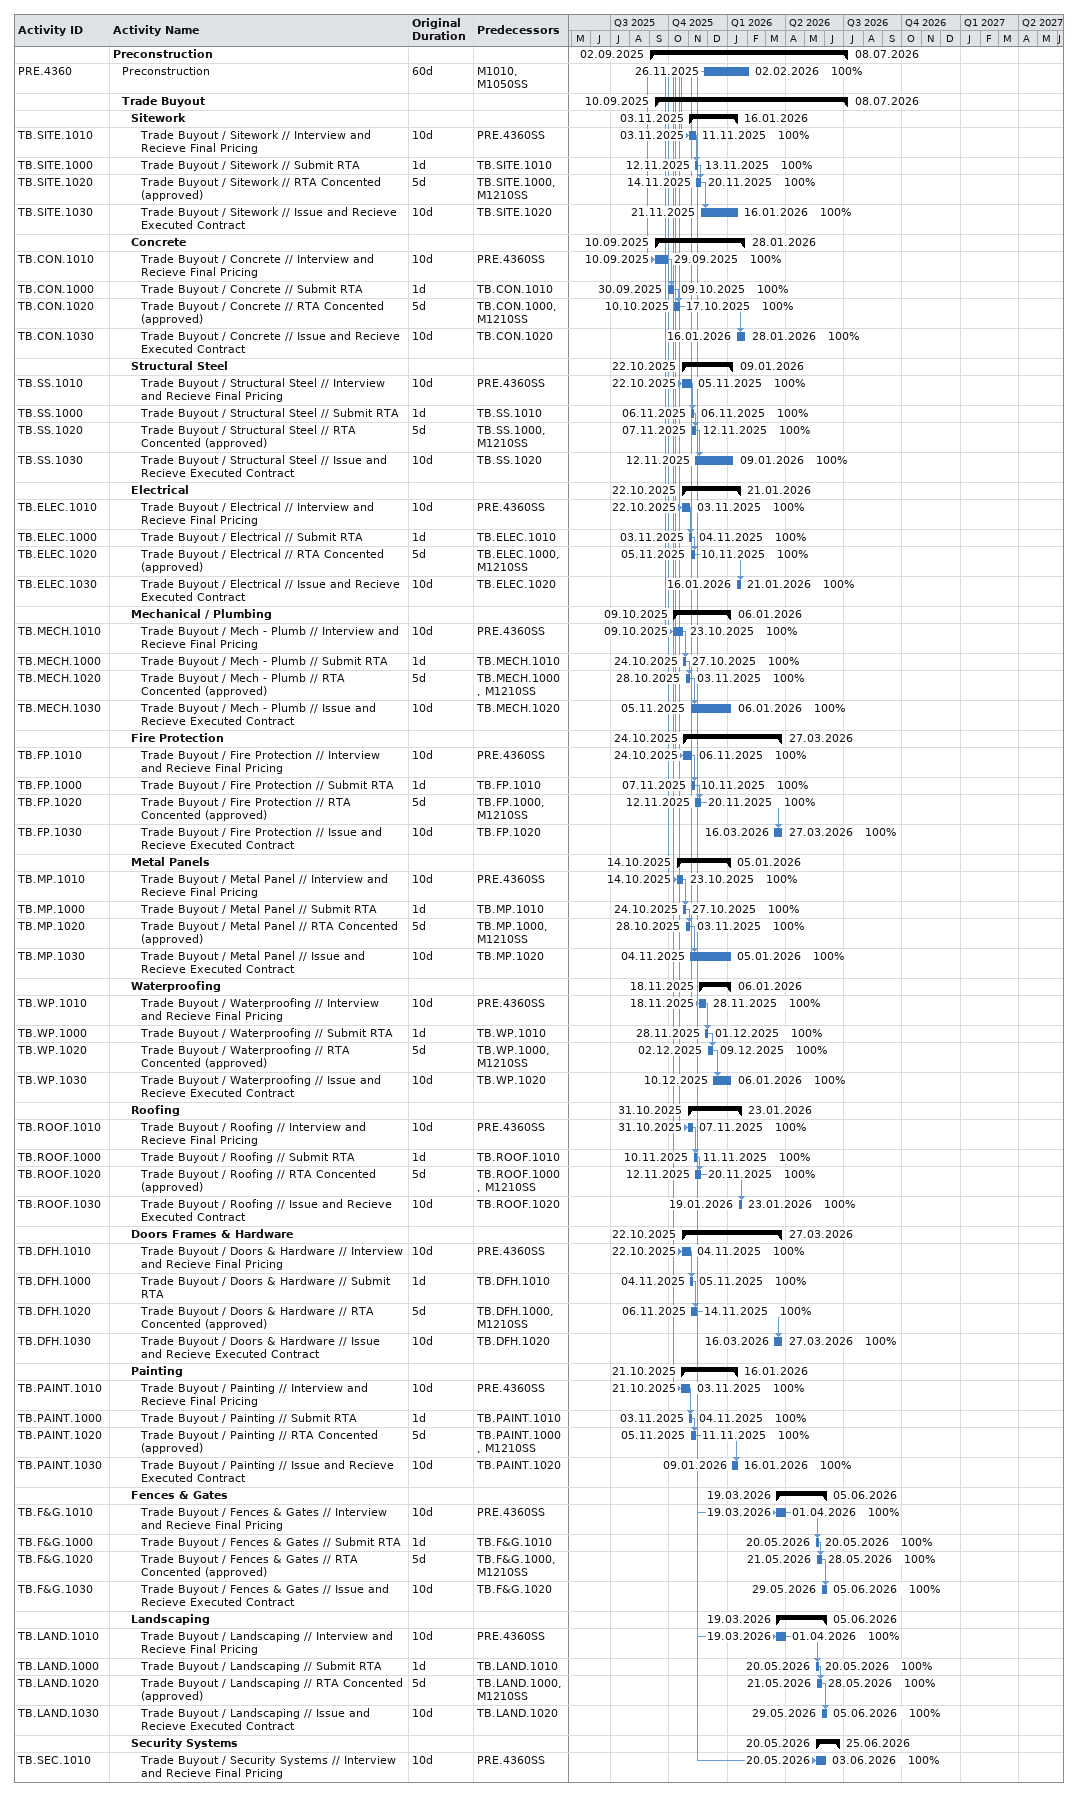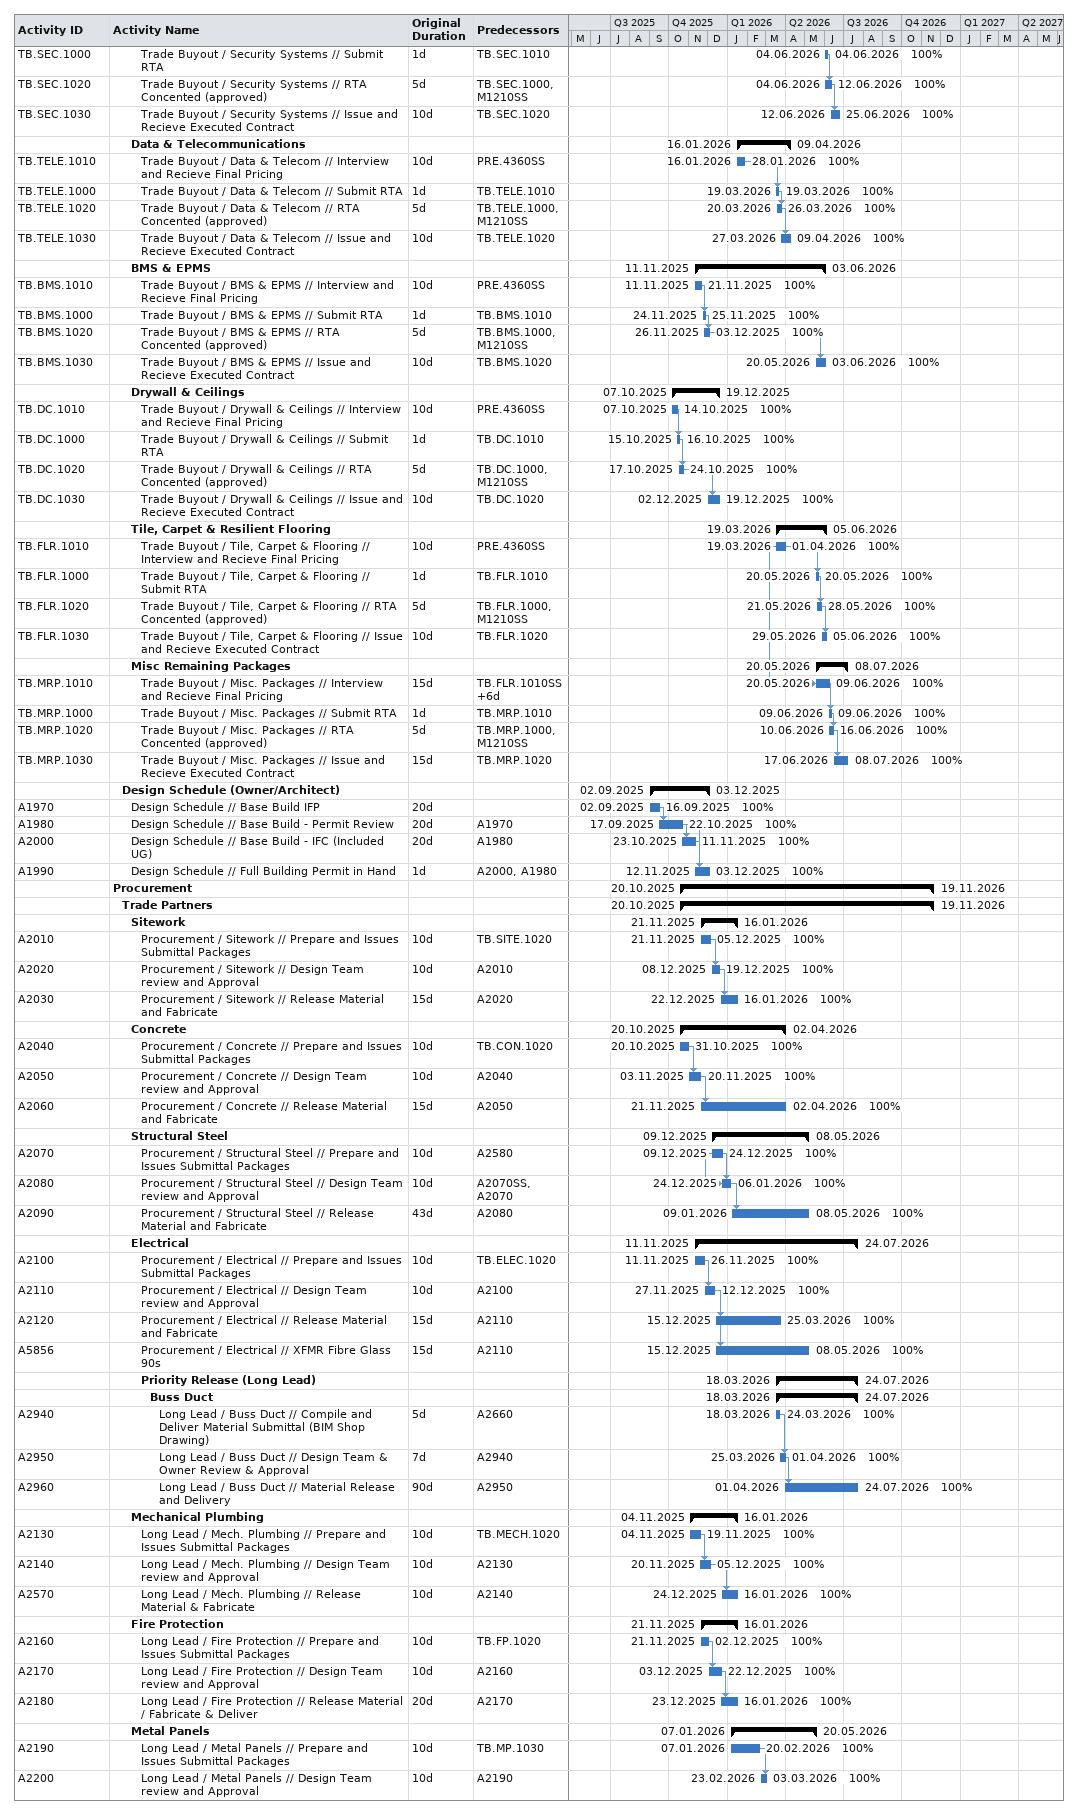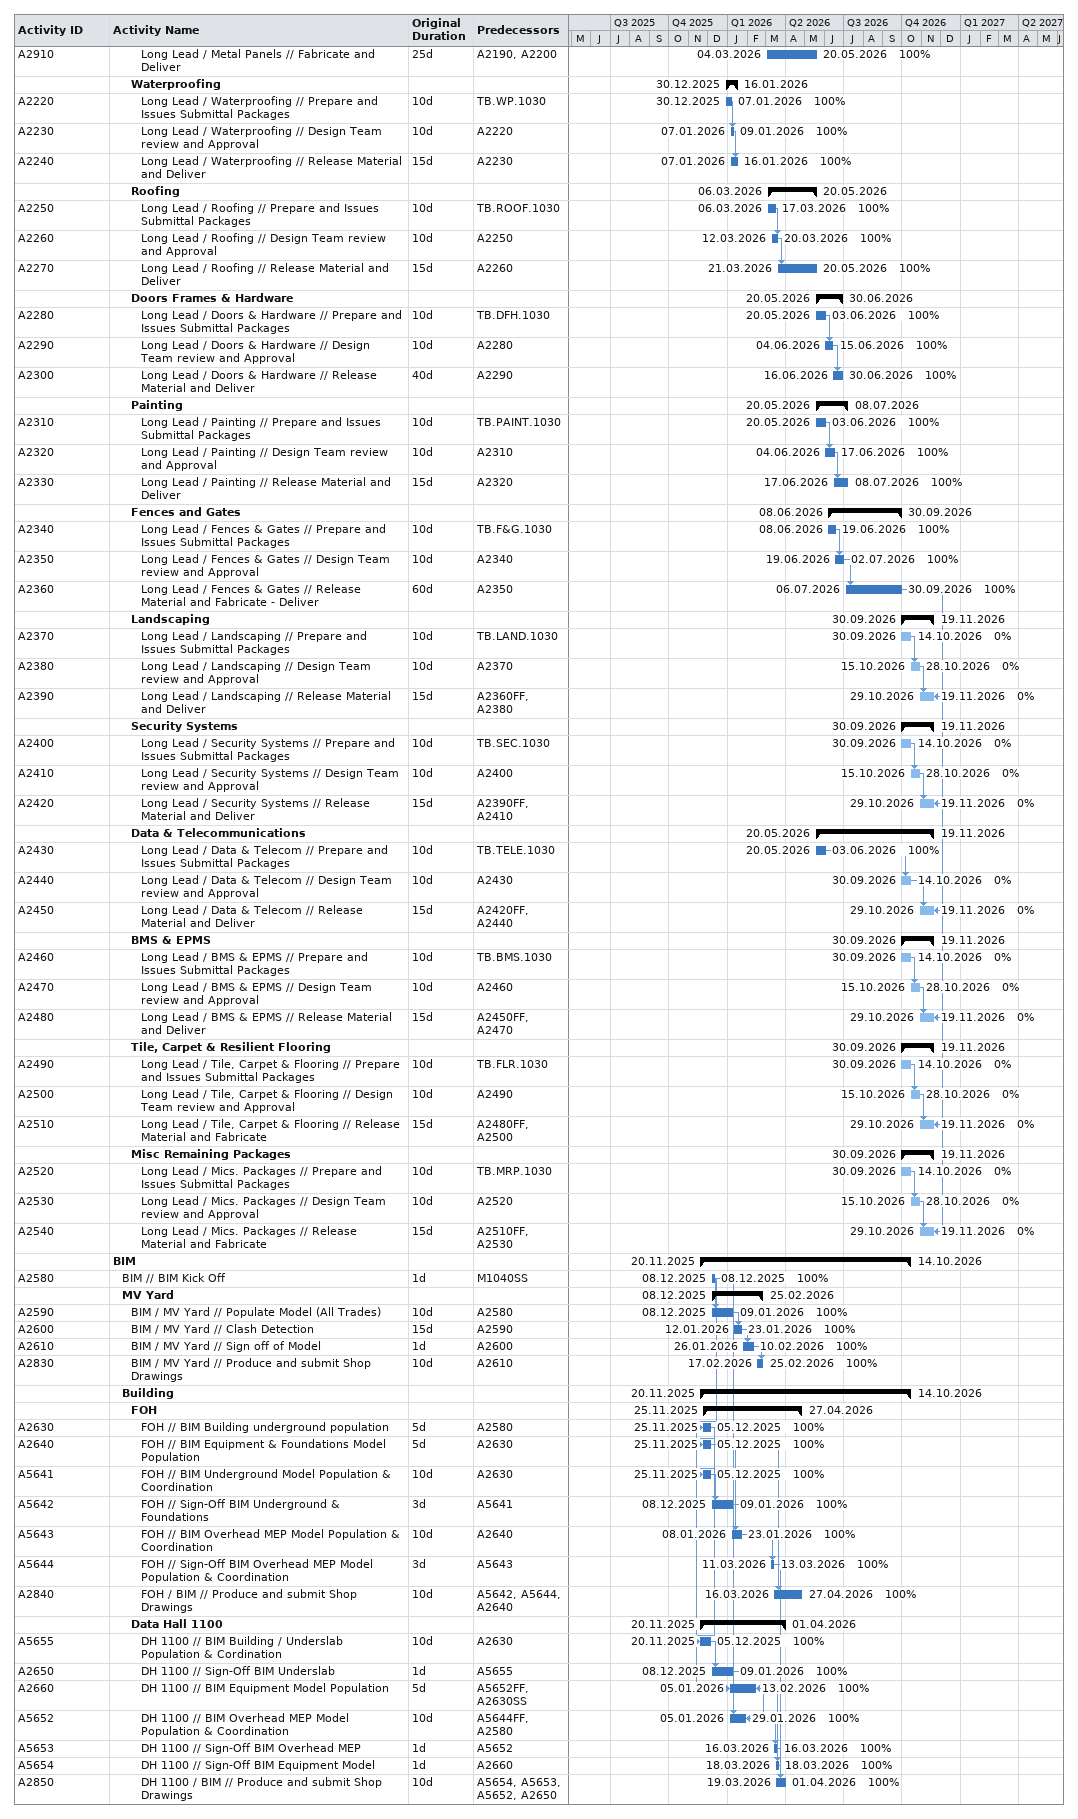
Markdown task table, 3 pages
| ID | Level | Task | Original duration | Start | Finish | Predecessors | % complete |
|---|---|---|---|---|---|---|---|
|  | 1 | **Preconstruction** |  | 2025-09-02 | 2026-07-08 |  |  |
| PRE.4360 | 2 | Preconstruction | 60d | 2025-11-26 | 2026-02-02 | M1010, M1050SS | 100 |
|  | 2 | **Trade Buyout** |  | 2025-09-10 | 2026-07-08 |  |  |
|  | 3 | **Sitework** |  | 2025-11-03 | 2026-01-16 |  |  |
| TB.SITE.1010 | 4 | Trade Buyout / Sitework // Interview and Recieve Final Pricing | 10d | 2025-11-03 | 2025-11-11 | PRE.4360SS | 100 |
| TB.SITE.1000 | 4 | Trade Buyout / Sitework // Submit RTA | 1d | 2025-11-12 | 2025-11-13 | TB.SITE.1010 | 100 |
| TB.SITE.1020 | 4 | Trade Buyout / Sitework // RTA Concented (approved) | 5d | 2025-11-14 | 2025-11-20 | TB.SITE.1000, M1210SS | 100 |
| TB.SITE.1030 | 4 | Trade Buyout / Sitework // Issue and Recieve Executed Contract | 10d | 2025-11-21 | 2026-01-16 | TB.SITE.1020 | 100 |
|  | 3 | **Concrete** |  | 2025-09-10 | 2026-01-28 |  |  |
| TB.CON.1010 | 4 | Trade Buyout / Concrete // Interview and Recieve Final Pricing | 10d | 2025-09-10 | 2025-09-29 | PRE.4360SS | 100 |
| TB.CON.1000 | 4 | Trade Buyout / Concrete // Submit RTA | 1d | 2025-09-30 | 2025-10-09 | TB.CON.1010 | 100 |
| TB.CON.1020 | 4 | Trade Buyout / Concrete // RTA Concented (approved) | 5d | 2025-10-10 | 2025-10-17 | TB.CON.1000, M1210SS | 100 |
| TB.CON.1030 | 4 | Trade Buyout / Concrete // Issue and Recieve Executed Contract | 10d | 2026-01-16 | 2026-01-28 | TB.CON.1020 | 100 |
|  | 3 | **Structural Steel** |  | 2025-10-22 | 2026-01-09 |  |  |
| TB.SS.1010 | 4 | Trade Buyout / Structural Steel // Interview and Recieve Final Pricing | 10d | 2025-10-22 | 2025-11-05 | PRE.4360SS | 100 |
| TB.SS.1000 | 4 | Trade Buyout / Structural Steel // Submit RTA | 1d | 2025-11-06 | 2025-11-06 | TB.SS.1010 | 100 |
| TB.SS.1020 | 4 | Trade Buyout / Structural Steel // RTA Concented (approved) | 5d | 2025-11-07 | 2025-11-12 | TB.SS.1000, M1210SS | 100 |
| TB.SS.1030 | 4 | Trade Buyout / Structural Steel // Issue and Recieve Executed Contract | 10d | 2025-11-12 | 2026-01-09 | TB.SS.1020 | 100 |
|  | 3 | **Electrical** |  | 2025-10-22 | 2026-01-21 |  |  |
| TB.ELEC.1010 | 4 | Trade Buyout / Electrical // Interview and Recieve Final Pricing | 10d | 2025-10-22 | 2025-11-03 | PRE.4360SS | 100 |
| TB.ELEC.1000 | 4 | Trade Buyout / Electrical // Submit RTA | 1d | 2025-11-03 | 2025-11-04 | TB.ELEC.1010 | 100 |
| TB.ELEC.1020 | 4 | Trade Buyout / Electrical // RTA Concented (approved) | 5d | 2025-11-05 | 2025-11-10 | TB.ELEC.1000, M1210SS | 100 |
| TB.ELEC.1030 | 4 | Trade Buyout / Electrical // Issue and Recieve Executed Contract | 10d | 2026-01-16 | 2026-01-21 | TB.ELEC.1020 | 100 |
|  | 3 | **Mechanical / Plumbing** |  | 2025-10-09 | 2026-01-06 |  |  |
| TB.MECH.1010 | 4 | Trade Buyout / Mech - Plumb // Interview and Recieve Final Pricing | 10d | 2025-10-09 | 2025-10-23 | PRE.4360SS | 100 |
| TB.MECH.1000 | 4 | Trade Buyout / Mech - Plumb // Submit RTA | 1d | 2025-10-24 | 2025-10-27 | TB.MECH.1010 | 100 |
| TB.MECH.1020 | 4 | Trade Buyout / Mech - Plumb // RTA Concented (approved) | 5d | 2025-10-28 | 2025-11-03 | TB.MECH.1000, M1210SS | 100 |
| TB.MECH.1030 | 4 | Trade Buyout / Mech - Plumb // Issue and Recieve Executed Contract | 10d | 2025-11-05 | 2026-01-06 | TB.MECH.1020 | 100 |
|  | 3 | **Fire Protection** |  | 2025-10-24 | 2026-03-27 |  |  |
| TB.FP.1010 | 4 | Trade Buyout / Fire Protection // Interview and Recieve Final Pricing | 10d | 2025-10-24 | 2025-11-06 | PRE.4360SS | 100 |
| TB.FP.1000 | 4 | Trade Buyout / Fire Protection // Submit RTA | 1d | 2025-11-07 | 2025-11-10 | TB.FP.1010 | 100 |
| TB.FP.1020 | 4 | Trade Buyout / Fire Protection // RTA Concented (approved) | 5d | 2025-11-12 | 2025-11-20 | TB.FP.1000, M1210SS | 100 |
| TB.FP.1030 | 4 | Trade Buyout / Fire Protection // Issue and Recieve Executed Contract | 10d | 2026-03-16 | 2026-03-27 | TB.FP.1020 | 100 |
|  | 3 | **Metal Panels** |  | 2025-10-14 | 2026-01-05 |  |  |
| TB.MP.1010 | 4 | Trade Buyout / Metal Panel // Interview and Recieve Final Pricing | 10d | 2025-10-14 | 2025-10-23 | PRE.4360SS | 100 |
| TB.MP.1000 | 4 | Trade Buyout / Metal Panel // Submit RTA | 1d | 2025-10-24 | 2025-10-27 | TB.MP.1010 | 100 |
| TB.MP.1020 | 4 | Trade Buyout / Metal Panel // RTA Concented (approved) | 5d | 2025-10-28 | 2025-11-03 | TB.MP.1000, M1210SS | 100 |
| TB.MP.1030 | 4 | Trade Buyout / Metal Panel // Issue and Recieve Executed Contract | 10d | 2025-11-04 | 2026-01-05 | TB.MP.1020 | 100 |
|  | 3 | **Waterproofing** |  | 2025-11-18 | 2026-01-06 |  |  |
| TB.WP.1010 | 4 | Trade Buyout / Waterproofing // Interview and Recieve Final Pricing | 10d | 2025-11-18 | 2025-11-28 | PRE.4360SS | 100 |
| TB.WP.1000 | 4 | Trade Buyout / Waterproofing // Submit RTA | 1d | 2025-11-28 | 2025-12-01 | TB.WP.1010 | 100 |
| TB.WP.1020 | 4 | Trade Buyout / Waterproofing // RTA Concented (approved) | 5d | 2025-12-02 | 2025-12-09 | TB.WP.1000, M1210SS | 100 |
| TB.WP.1030 | 4 | Trade Buyout / Waterproofing // Issue and Recieve Executed Contract | 10d | 2025-12-10 | 2026-01-06 | TB.WP.1020 | 100 |
|  | 3 | **Roofing** |  | 2025-10-31 | 2026-01-23 |  |  |
| TB.ROOF.1010 | 4 | Trade Buyout / Roofing // Interview and Recieve Final Pricing | 10d | 2025-10-31 | 2025-11-07 | PRE.4360SS | 100 |
| TB.ROOF.1000 | 4 | Trade Buyout / Roofing // Submit RTA | 1d | 2025-11-10 | 2025-11-11 | TB.ROOF.1010 | 100 |
| TB.ROOF.1020 | 4 | Trade Buyout / Roofing // RTA Concented (approved) | 5d | 2025-11-12 | 2025-11-20 | TB.ROOF.1000, M1210SS | 100 |
| TB.ROOF.1030 | 4 | Trade Buyout / Roofing // Issue and Recieve Executed Contract | 10d | 2026-01-19 | 2026-01-23 | TB.ROOF.1020 | 100 |
|  | 3 | **Doors Frames & Hardware** |  | 2025-10-22 | 2026-03-27 |  |  |
| TB.DFH.1010 | 4 | Trade Buyout / Doors & Hardware // Interview and Recieve Final Pricing | 10d | 2025-10-22 | 2025-11-04 | PRE.4360SS | 100 |
| TB.DFH.1000 | 4 | Trade Buyout / Doors & Hardware // Submit RTA | 1d | 2025-11-04 | 2025-11-05 | TB.DFH.1010 | 100 |
| TB.DFH.1020 | 4 | Trade Buyout / Doors & Hardware // RTA Concented (approved) | 5d | 2025-11-06 | 2025-11-14 | TB.DFH.1000, M1210SS | 100 |
| TB.DFH.1030 | 4 | Trade Buyout / Doors & Hardware // Issue and Recieve Executed Contract | 10d | 2026-03-16 | 2026-03-27 | TB.DFH.1020 | 100 |
|  | 3 | **Painting** |  | 2025-10-21 | 2026-01-16 |  |  |
| TB.PAINT.1010 | 4 | Trade Buyout / Painting // Interview and Recieve Final Pricing | 10d | 2025-10-21 | 2025-11-03 | PRE.4360SS | 100 |
| TB.PAINT.1000 | 4 | Trade Buyout / Painting // Submit RTA | 1d | 2025-11-03 | 2025-11-04 | TB.PAINT.1010 | 100 |
| TB.PAINT.1020 | 4 | Trade Buyout / Painting // RTA Concented (approved) | 5d | 2025-11-05 | 2025-11-11 | TB.PAINT.1000, M1210SS | 100 |
| TB.PAINT.1030 | 4 | Trade Buyout / Painting // Issue and Recieve Executed Contract | 10d | 2026-01-09 | 2026-01-16 | TB.PAINT.1020 | 100 |
|  | 3 | **Fences & Gates** |  | 2026-03-19 | 2026-06-05 |  |  |
| TB.F&G.1010 | 4 | Trade Buyout / Fences & Gates // Interview and Recieve Final Pricing | 10d | 2026-03-19 | 2026-04-01 | PRE.4360SS | 100 |
| TB.F&G.1000 | 4 | Trade Buyout / Fences & Gates // Submit RTA | 1d | 2026-05-20 | 2026-05-20 | TB.F&G.1010 | 100 |
| TB.F&G.1020 | 4 | Trade Buyout / Fences & Gates // RTA Concented (approved) | 5d | 2026-05-21 | 2026-05-28 | TB.F&G.1000, M1210SS | 100 |
| TB.F&G.1030 | 4 | Trade Buyout / Fences & Gates // Issue and Recieve Executed Contract | 10d | 2026-05-29 | 2026-06-05 | TB.F&G.1020 | 100 |
|  | 3 | **Landscaping** |  | 2026-03-19 | 2026-06-05 |  |  |
| TB.LAND.1010 | 4 | Trade Buyout / Landscaping // Interview and Recieve Final Pricing | 10d | 2026-03-19 | 2026-04-01 | PRE.4360SS | 100 |
| TB.LAND.1000 | 4 | Trade Buyout / Landscaping // Submit RTA | 1d | 2026-05-20 | 2026-05-20 | TB.LAND.1010 | 100 |
| TB.LAND.1020 | 4 | Trade Buyout / Landscaping // RTA Concented (approved) | 5d | 2026-05-21 | 2026-05-28 | TB.LAND.1000, M1210SS | 100 |
| TB.LAND.1030 | 4 | Trade Buyout / Landscaping // Issue and Recieve Executed Contract | 10d | 2026-05-29 | 2026-06-05 | TB.LAND.1020 | 100 |
|  | 3 | **Security Systems** |  | 2026-05-20 | 2026-06-25 |  |  |
| TB.SEC.1010 | 4 | Trade Buyout / Security Systems // Interview and Recieve Final Pricing | 10d | 2026-05-20 | 2026-06-03 | PRE.4360SS | 100 |
| TB.SEC.1000 | 4 | Trade Buyout / Security Systems // Submit RTA | 1d | 2026-06-04 | 2026-06-04 | TB.SEC.1010 | 100 |
| TB.SEC.1020 | 4 | Trade Buyout / Security Systems // RTA Concented (approved) | 5d | 2026-06-04 | 2026-06-12 | TB.SEC.1000, M1210SS | 100 |
| TB.SEC.1030 | 4 | Trade Buyout / Security Systems // Issue and Recieve Executed Contract | 10d | 2026-06-12 | 2026-06-25 | TB.SEC.1020 | 100 |
|  | 3 | **Data & Telecommunications** |  | 2026-01-16 | 2026-04-09 |  |  |
| TB.TELE.1010 | 4 | Trade Buyout / Data & Telecom // Interview and Recieve Final Pricing | 10d | 2026-01-16 | 2026-01-28 | PRE.4360SS | 100 |
| TB.TELE.1000 | 4 | Trade Buyout / Data & Telecom // Submit RTA | 1d | 2026-03-19 | 2026-03-19 | TB.TELE.1010 | 100 |
| TB.TELE.1020 | 4 | Trade Buyout / Data & Telecom // RTA Concented (approved) | 5d | 2026-03-20 | 2026-03-26 | TB.TELE.1000, M1210SS | 100 |
| TB.TELE.1030 | 4 | Trade Buyout / Data & Telecom // Issue and Recieve Executed Contract | 10d | 2026-03-27 | 2026-04-09 | TB.TELE.1020 | 100 |
|  | 3 | **BMS & EPMS** |  | 2025-11-11 | 2026-06-03 |  |  |
| TB.BMS.1010 | 4 | Trade Buyout / BMS & EPMS // Interview and Recieve Final Pricing | 10d | 2025-11-11 | 2025-11-21 | PRE.4360SS | 100 |
| TB.BMS.1000 | 4 | Trade Buyout / BMS & EPMS // Submit RTA | 1d | 2025-11-24 | 2025-11-25 | TB.BMS.1010 | 100 |
| TB.BMS.1020 | 4 | Trade Buyout / BMS & EPMS // RTA Concented (approved) | 5d | 2025-11-26 | 2025-12-03 | TB.BMS.1000, M1210SS | 100 |
| TB.BMS.1030 | 4 | Trade Buyout / BMS & EPMS // Issue and Recieve Executed Contract | 10d | 2026-05-20 | 2026-06-03 | TB.BMS.1020 | 100 |
|  | 3 | **Drywall & Ceilings** |  | 2025-10-07 | 2025-12-19 |  |  |
| TB.DC.1010 | 4 | Trade Buyout / Drywall & Ceilings // Interview and Recieve Final Pricing | 10d | 2025-10-07 | 2025-10-14 | PRE.4360SS | 100 |
| TB.DC.1000 | 4 | Trade Buyout / Drywall & Ceilings // Submit RTA | 1d | 2025-10-15 | 2025-10-16 | TB.DC.1010 | 100 |
| TB.DC.1020 | 4 | Trade Buyout / Drywall & Ceilings // RTA Concented (approved) | 5d | 2025-10-17 | 2025-10-24 | TB.DC.1000, M1210SS | 100 |
| TB.DC.1030 | 4 | Trade Buyout / Drywall & Ceilings // Issue and Recieve Executed Contract | 10d | 2025-12-02 | 2025-12-19 | TB.DC.1020 | 100 |
|  | 3 | **Tile, Carpet & Resilient Flooring** |  | 2026-03-19 | 2026-06-05 |  |  |
| TB.FLR.1010 | 4 | Trade Buyout / Tile, Carpet & Flooring // Interview and Recieve Final Pricing | 10d | 2026-03-19 | 2026-04-01 | PRE.4360SS | 100 |
| TB.FLR.1000 | 4 | Trade Buyout / Tile, Carpet & Flooring // Submit RTA | 1d | 2026-05-20 | 2026-05-20 | TB.FLR.1010 | 100 |
| TB.FLR.1020 | 4 | Trade Buyout / Tile, Carpet & Flooring // RTA Concented (approved) | 5d | 2026-05-21 | 2026-05-28 | TB.FLR.1000, M1210SS | 100 |
| TB.FLR.1030 | 4 | Trade Buyout / Tile, Carpet & Flooring // Issue and Recieve Executed Contract | 10d | 2026-05-29 | 2026-06-05 | TB.FLR.1020 | 100 |
|  | 3 | **Misc Remaining Packages** |  | 2026-05-20 | 2026-07-08 |  |  |
| TB.MRP.1010 | 4 | Trade Buyout / Misc. Packages // Interview and Recieve Final Pricing | 15d | 2026-05-20 | 2026-06-09 | TB.FLR.1010SS+6d | 100 |
| TB.MRP.1000 | 4 | Trade Buyout / Misc. Packages // Submit RTA | 1d | 2026-06-09 | 2026-06-09 | TB.MRP.1010 | 100 |
| TB.MRP.1020 | 4 | Trade Buyout / Misc. Packages // RTA Concented (approved) | 5d | 2026-06-10 | 2026-06-16 | TB.MRP.1000, M1210SS | 100 |
| TB.MRP.1030 | 4 | Trade Buyout / Misc. Packages // Issue and Recieve Executed Contract | 15d | 2026-06-17 | 2026-07-08 | TB.MRP.1020 | 100 |
|  | 2 | **Design Schedule (Owner/Architect)** |  | 2025-09-02 | 2025-12-03 |  |  |
| A1970 | 3 | Design Schedule // Base Build IFP | 20d | 2025-09-02 | 2025-09-16 |  | 100 |
| A1980 | 3 | Design Schedule // Base Build - Permit Review | 20d | 2025-09-17 | 2025-10-22 | A1970 | 100 |
| A2000 | 3 | Design Schedule // Base Build - IFC (Included UG) | 20d | 2025-10-23 | 2025-11-11 | A1980 | 100 |
| A1990 | 3 | Design Schedule // Full Building Permit in Hand | 1d | 2025-11-12 | 2025-12-03 | A2000, A1980 | 100 |
|  | 1 | **Procurement** |  | 2025-10-20 | 2026-11-19 |  |  |
|  | 2 | **Trade Partners** |  | 2025-10-20 | 2026-11-19 |  |  |
|  | 3 | **Sitework** |  | 2025-11-21 | 2026-01-16 |  |  |
| A2010 | 4 | Procurement / Sitework // Prepare and Issues Submittal Packages | 10d | 2025-11-21 | 2025-12-05 | TB.SITE.1020 | 100 |
| A2020 | 4 | Procurement / Sitework // Design Team review and Approval | 10d | 2025-12-08 | 2025-12-19 | A2010 | 100 |
| A2030 | 4 | Procurement / Sitework // Release Material and Fabricate | 15d | 2025-12-22 | 2026-01-16 | A2020 | 100 |
|  | 3 | **Concrete** |  | 2025-10-20 | 2026-04-02 |  |  |
| A2040 | 4 | Procurement / Concrete // Prepare and Issues Submittal Packages | 10d | 2025-10-20 | 2025-10-31 | TB.CON.1020 | 100 |
| A2050 | 4 | Procurement / Concrete // Design Team review and Approval | 10d | 2025-11-03 | 2025-11-20 | A2040 | 100 |
| A2060 | 4 | Procurement / Concrete // Release Material and Fabricate | 15d | 2025-11-21 | 2026-04-02 | A2050 | 100 |
|  | 3 | **Structural Steel** |  | 2025-12-09 | 2026-05-08 |  |  |
| A2070 | 4 | Procurement / Structural Steel // Prepare and Issues Submittal Packages | 10d | 2025-12-09 | 2025-12-24 | A2580 | 100 |
| A2080 | 4 | Procurement / Structural Steel // Design Team review and Approval | 10d | 2025-12-24 | 2026-01-06 | A2070SS, A2070 | 100 |
| A2090 | 4 | Procurement / Structural Steel // Release Material and Fabricate | 43d | 2026-01-09 | 2026-05-08 | A2080 | 100 |
|  | 3 | **Electrical** |  | 2025-11-11 | 2026-07-24 |  |  |
| A2100 | 4 | Procurement / Electrical // Prepare and Issues Submittal Packages | 10d | 2025-11-11 | 2025-11-26 | TB.ELEC.1020 | 100 |
| A2110 | 4 | Procurement / Electrical // Design Team review and Approval | 10d | 2025-11-27 | 2025-12-12 | A2100 | 100 |
| A2120 | 4 | Procurement / Electrical // Release Material and Fabricate | 15d | 2025-12-15 | 2026-03-25 | A2110 | 100 |
| A5856 | 4 | Procurement / Electrical // XFMR Fibre Glass 90s | 15d | 2025-12-15 | 2026-05-08 | A2110 | 100 |
|  | 4 | **Priority Release (Long Lead)** |  | 2026-03-18 | 2026-07-24 |  |  |
|  | 5 | **Buss Duct** |  | 2026-03-18 | 2026-07-24 |  |  |
| A2940 | 6 | Long Lead / Buss Duct // Compile and Deliver Material Submittal (BIM Shop Drawing) | 5d | 2026-03-18 | 2026-03-24 | A2660 | 100 |
| A2950 | 6 | Long Lead / Buss Duct // Design Team & Owner Review & Approval | 7d | 2026-03-25 | 2026-04-01 | A2940 | 100 |
| A2960 | 6 | Long Lead / Buss Duct // Material Release and Delivery | 90d | 2026-04-01 | 2026-07-24 | A2950 | 100 |
|  | 3 | **Mechanical Plumbing** |  | 2025-11-04 | 2026-01-16 |  |  |
| A2130 | 4 | Long Lead / Mech. Plumbing // Prepare and Issues Submittal Packages | 10d | 2025-11-04 | 2025-11-19 | TB.MECH.1020 | 100 |
| A2140 | 4 | Long Lead / Mech. Plumbing // Design Team review and Approval | 10d | 2025-11-20 | 2025-12-05 | A2130 | 100 |
| A2570 | 4 | Long Lead / Mech. Plumbing // Release Material & Fabricate | 10d | 2025-12-24 | 2026-01-16 | A2140 | 100 |
|  | 3 | **Fire Protection** |  | 2025-11-21 | 2026-01-16 |  |  |
| A2160 | 4 | Long Lead / Fire Protection // Prepare and Issues Submittal Packages | 10d | 2025-11-21 | 2025-12-02 | TB.FP.1020 | 100 |
| A2170 | 4 | Long Lead / Fire Protection // Design Team review and Approval | 10d | 2025-12-03 | 2025-12-22 | A2160 | 100 |
| A2180 | 4 | Long Lead / Fire Protection // Release Material / Fabricate & Deliver | 20d | 2025-12-23 | 2026-01-16 | A2170 | 100 |
|  | 3 | **Metal Panels** |  | 2026-01-07 | 2026-05-20 |  |  |
| A2190 | 4 | Long Lead / Metal Panels // Prepare and Issues Submittal Packages | 10d | 2026-01-07 | 2026-02-20 | TB.MP.1030 | 100 |
| A2200 | 4 | Long Lead / Metal Panels // Design Team review and Approval | 10d | 2026-02-23 | 2026-03-03 | A2190 | 100 |
| A2910 | 4 | Long Lead / Metal Panels // Fabricate and Deliver | 25d | 2026-03-04 | 2026-05-20 | A2190, A2200 | 100 |
|  | 3 | **Waterproofing** |  | 2025-12-30 | 2026-01-16 |  |  |
| A2220 | 4 | Long Lead / Waterproofing // Prepare and Issues Submittal Packages | 10d | 2025-12-30 | 2026-01-07 | TB.WP.1030 | 100 |
| A2230 | 4 | Long Lead / Waterproofing // Design Team review and Approval | 10d | 2026-01-07 | 2026-01-09 | A2220 | 100 |
| A2240 | 4 | Long Lead / Waterproofing // Release Material and Deliver | 15d | 2026-01-07 | 2026-01-16 | A2230 | 100 |
|  | 3 | **Roofing** |  | 2026-03-06 | 2026-05-20 |  |  |
| A2250 | 4 | Long Lead / Roofing // Prepare and Issues Submittal Packages | 10d | 2026-03-06 | 2026-03-17 | TB.ROOF.1030 | 100 |
| A2260 | 4 | Long Lead / Roofing // Design Team review and Approval | 10d | 2026-03-12 | 2026-03-20 | A2250 | 100 |
| A2270 | 4 | Long Lead / Roofing // Release Material and Deliver | 15d | 2026-03-21 | 2026-05-20 | A2260 | 100 |
|  | 3 | **Doors Frames & Hardware** |  | 2026-05-20 | 2026-06-30 |  |  |
| A2280 | 4 | Long Lead / Doors & Hardware // Prepare and Issues Submittal Packages | 10d | 2026-05-20 | 2026-06-03 | TB.DFH.1030 | 100 |
| A2290 | 4 | Long Lead / Doors & Hardware // Design Team review and Approval | 10d | 2026-06-04 | 2026-06-15 | A2280 | 100 |
| A2300 | 4 | Long Lead / Doors & Hardware // Release Material and Deliver | 40d | 2026-06-16 | 2026-06-30 | A2290 | 100 |
|  | 3 | **Painting** |  | 2026-05-20 | 2026-07-08 |  |  |
| A2310 | 4 | Long Lead / Painting // Prepare and Issues Submittal Packages | 10d | 2026-05-20 | 2026-06-03 | TB.PAINT.1030 | 100 |
| A2320 | 4 | Long Lead / Painting // Design Team review and Approval | 10d | 2026-06-04 | 2026-06-17 | A2310 | 100 |
| A2330 | 4 | Long Lead / Painting // Release Material and Deliver | 15d | 2026-06-17 | 2026-07-08 | A2320 | 100 |
|  | 3 | **Fences and Gates** |  | 2026-06-08 | 2026-09-30 |  |  |
| A2340 | 4 | Long Lead / Fences & Gates // Prepare and Issues Submittal Packages | 10d | 2026-06-08 | 2026-06-19 | TB.F&G.1030 | 100 |
| A2350 | 4 | Long Lead / Fences & Gates // Design Team review and Approval | 10d | 2026-06-19 | 2026-07-02 | A2340 | 100 |
| A2360 | 4 | Long Lead / Fences & Gates // Release Material and Fabricate - Deliver | 60d | 2026-07-06 | 2026-09-30 | A2350 | 100 |
|  | 3 | **Landscaping** |  | 2026-09-30 | 2026-11-19 |  |  |
| A2370 | 4 | Long Lead / Landscaping // Prepare and Issues Submittal Packages | 10d | 2026-09-30 | 2026-10-14 | TB.LAND.1030 | 0 |
| A2380 | 4 | Long Lead / Landscaping // Design Team review and Approval | 10d | 2026-10-15 | 2026-10-28 | A2370 | 0 |
| A2390 | 4 | Long Lead / Landscaping // Release Material and Deliver | 15d | 2026-10-29 | 2026-11-19 | A2360FF, A2380 | 0 |
|  | 3 | **Security Systems** |  | 2026-09-30 | 2026-11-19 |  |  |
| A2400 | 4 | Long Lead / Security Systems // Prepare and Issues Submittal Packages | 10d | 2026-09-30 | 2026-10-14 | TB.SEC.1030 | 0 |
| A2410 | 4 | Long Lead / Security Systems // Design Team review and Approval | 10d | 2026-10-15 | 2026-10-28 | A2400 | 0 |
| A2420 | 4 | Long Lead / Security Systems // Release Material and Deliver | 15d | 2026-10-29 | 2026-11-19 | A2390FF, A2410 | 0 |
|  | 3 | **Data & Telecommunications** |  | 2026-05-20 | 2026-11-19 |  |  |
| A2430 | 4 | Long Lead / Data & Telecom // Prepare and Issues Submittal Packages | 10d | 2026-05-20 | 2026-06-03 | TB.TELE.1030 | 100 |
| A2440 | 4 | Long Lead / Data & Telecom // Design Team review and Approval | 10d | 2026-09-30 | 2026-10-14 | A2430 | 0 |
| A2450 | 4 | Long Lead / Data & Telecom // Release Material and Deliver | 15d | 2026-10-29 | 2026-11-19 | A2420FF, A2440 | 0 |
|  | 3 | **BMS & EPMS** |  | 2026-09-30 | 2026-11-19 |  |  |
| A2460 | 4 | Long Lead / BMS & EPMS // Prepare and Issues Submittal Packages | 10d | 2026-09-30 | 2026-10-14 | TB.BMS.1030 | 0 |
| A2470 | 4 | Long Lead / BMS & EPMS // Design Team review and Approval | 10d | 2026-10-15 | 2026-10-28 | A2460 | 0 |
| A2480 | 4 | Long Lead / BMS & EPMS // Release Material and Deliver | 15d | 2026-10-29 | 2026-11-19 | A2450FF, A2470 | 0 |
|  | 3 | **Tile, Carpet & Resilient Flooring** |  | 2026-09-30 | 2026-11-19 |  |  |
| A2490 | 4 | Long Lead / Tile, Carpet & Flooring // Prepare and Issues Submittal Packages | 10d | 2026-09-30 | 2026-10-14 | TB.FLR.1030 | 0 |
| A2500 | 4 | Long Lead / Tile, Carpet & Flooring // Design Team review and Approval | 10d | 2026-10-15 | 2026-10-28 | A2490 | 0 |
| A2510 | 4 | Long Lead / Tile, Carpet & Flooring // Release Material and Fabricate | 15d | 2026-10-29 | 2026-11-19 | A2480FF, A2500 | 0 |
|  | 3 | **Misc Remaining Packages** |  | 2026-09-30 | 2026-11-19 |  |  |
| A2520 | 4 | Long Lead / Mics. Packages // Prepare and Issues Submittal Packages | 10d | 2026-09-30 | 2026-10-14 | TB.MRP.1030 | 0 |
| A2530 | 4 | Long Lead / Mics. Packages // Design Team review and Approval | 10d | 2026-10-15 | 2026-10-28 | A2520 | 0 |
| A2540 | 4 | Long Lead / Mics. Packages // Release Material and Fabricate | 15d | 2026-10-29 | 2026-11-19 | A2510FF, A2530 | 0 |
|  | 1 | **BIM** |  | 2025-11-20 | 2026-10-14 |  |  |
| A2580 | 2 | BIM // BIM Kick Off | 1d | 2025-12-08 | 2025-12-08 | M1040SS | 100 |
|  | 2 | **MV Yard** |  | 2025-12-08 | 2026-02-25 |  |  |
| A2590 | 3 | BIM / MV Yard // Populate Model (All Trades) | 10d | 2025-12-08 | 2026-01-09 | A2580 | 100 |
| A2600 | 3 | BIM / MV Yard // Clash Detection | 15d | 2026-01-12 | 2026-01-23 | A2590 | 100 |
| A2610 | 3 | BIM / MV Yard // Sign off of Model | 1d | 2026-01-26 | 2026-02-10 | A2600 | 100 |
| A2830 | 3 | BIM / MV Yard // Produce and submit Shop Drawings | 10d | 2026-02-17 | 2026-02-25 | A2610 | 100 |
|  | 2 | **Building** |  | 2025-11-20 | 2026-10-14 |  |  |
|  | 3 | **FOH** |  | 2025-11-25 | 2026-04-27 |  |  |
| A2630 | 4 | FOH // BIM Building underground population | 5d | 2025-11-25 | 2025-12-05 | A2580 | 100 |
| A2640 | 4 | FOH // BIM Equipment & Foundations Model Population | 5d | 2025-11-25 | 2025-12-05 | A2630 | 100 |
| A5641 | 4 | FOH // BIM Underground Model Population & Coordination | 10d | 2025-11-25 | 2025-12-05 | A2630 | 100 |
| A5642 | 4 | FOH // Sign-Off BIM Underground & Foundations | 3d | 2025-12-08 | 2026-01-09 | A5641 | 100 |
| A5643 | 4 | FOH // BIM Overhead MEP Model Population & Coordination | 10d | 2026-01-08 | 2026-01-23 | A2640 | 100 |
| A5644 | 4 | FOH // Sign-Off BIM Overhead MEP Model Population & Coordination | 3d | 2026-03-11 | 2026-03-13 | A5643 | 100 |
| A2840 | 4 | FOH / BIM // Produce and submit Shop Drawings | 10d | 2026-03-16 | 2026-04-27 | A5642, A5644, A2640 | 100 |
|  | 3 | **Data Hall 1100** |  | 2025-11-20 | 2026-04-01 |  |  |
| A5655 | 4 | DH 1100 // BIM Building / Underslab Population & Cordination | 10d | 2025-11-20 | 2025-12-05 | A2630 | 100 |
| A2650 | 4 | DH 1100 // Sign-Off BIM Underslab | 1d | 2025-12-08 | 2026-01-09 | A5655 | 100 |
| A2660 | 4 | DH 1100 // BIM Equipment Model Population | 5d | 2026-01-05 | 2026-02-13 | A5652FF, A2630SS | 100 |
| A5652 | 4 | DH 1100 // BIM Overhead MEP Model Population & Coordination | 10d | 2026-01-05 | 2026-01-29 | A5644FF, A2580 | 100 |
| A5653 | 4 | DH 1100 // Sign-Off BIM Overhead MEP | 1d | 2026-03-16 | 2026-03-16 | A5652 | 100 |
| A5654 | 4 | DH 1100 // Sign-Off BIM Equipment Model | 1d | 2026-03-18 | 2026-03-18 | A2660 | 100 |
| A2850 | 4 | DH 1100 / BIM // Produce and submit Shop Drawings | 10d | 2026-03-19 | 2026-04-01 | A5654, A5653, A5652, A2650 | 100 |
